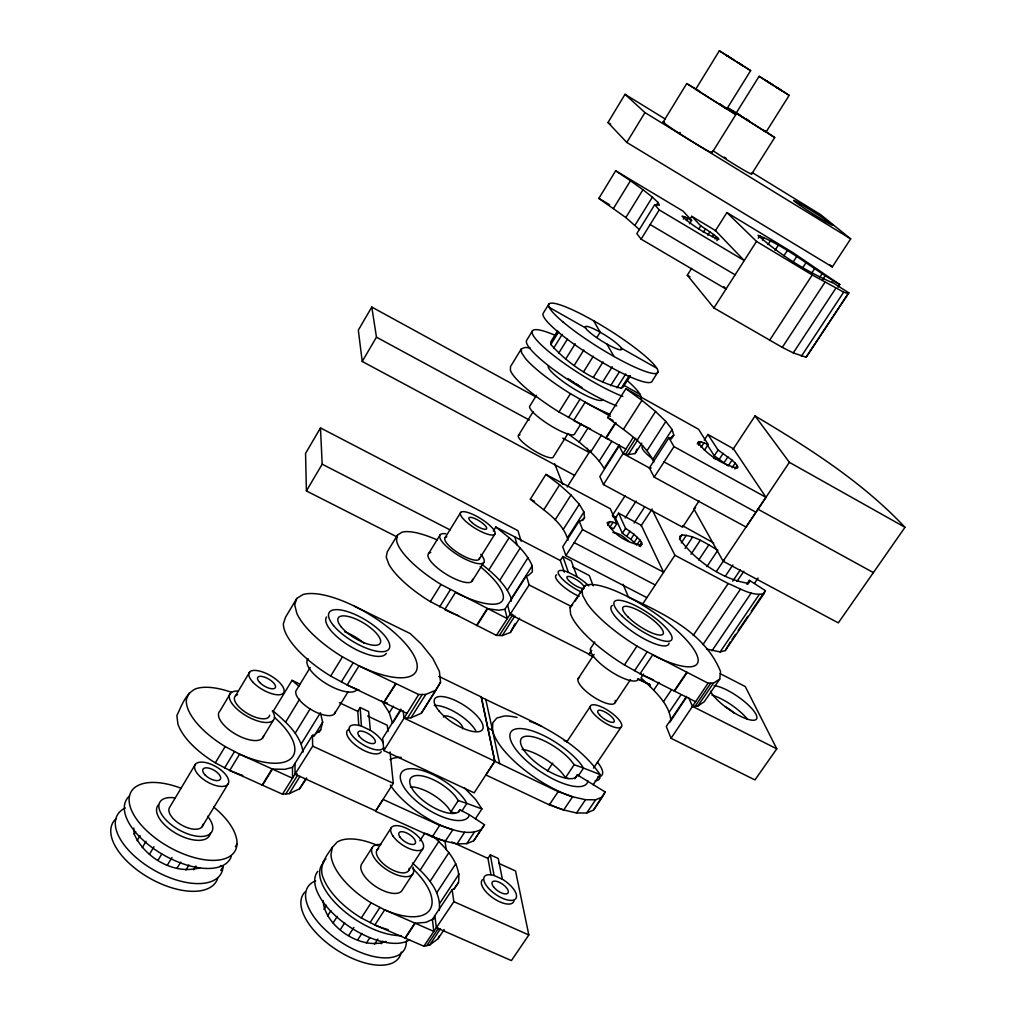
<?xml version="1.0" encoding="UTF-8"?>
<svg xmlns="http://www.w3.org/2000/svg" width="1016" height="1016" viewBox="0 0 1016 1016"><rect width="100%" height="100%" fill="white"/><g stroke="black" fill="none" stroke-linecap="round" stroke-linejoin="round"><path stroke-width="1.5" d="M320.726 714.096L322.656 722.135L320.713 729.678L314.592 734.847L312.433 735.368L292.506 767.334L292.506 778.218L282.461 794.182L229.743 770.433L215.316 762.851A60.693 26.67 30 0 1 177.876 723.862L176.886 715.556C181.534 705.891 185.306 694.22 195.25 688.975A60.858 26.162 30.1 0 1 231.597 692.341M511.302 601.167L511.353 598.576C505.701 584.111 493.509 573.557 481.647 564.096M574.688 778.764L577.304 774.865L605.155 791.947L602.361 797.001L595.605 799.821L585.495 799.706L572.58 796.785L558.178 791.604L499.631 763.575L492.493 730.225L492.785 722.833L496.786 718.058L504.215 716.001A66.408 21.539 32 0 1 517.017 717.436M454.266 888.949L458.47 882.574C461.442 863.651 446.075 848.195 433.324 836.346M439.23 910.438C441.846 890.981 425.818 875.017 412.445 863.067M587.731 780.517L587.565 782.333A45.872 16.421 34 0 1 532.536 765.912A45.872 16.421 34 0 1 519.1 728.561A45.872 16.421 34 0 1 581.152 764.489L583.54 768.083L600.05 774.51L593.166 784.733M720.23 673.697L745.249 686.537L776.783 748.83L754.939 779.92L671.043 738.289L692.48 706.374L697.738 706.12L704.228 701.777L719.747 679.069L720.509 671.449C704.799 632.65 663.816 613.791 628.472 597.04M437.401 540.029A61.862 18.758 31.8 0 0 402.031 532.193L397.51 535.051L396.532 540.207A61.862 18.758 31.8 0 0 441.02 584.479L507.301 618.63L529.145 584.962L526.428 575.818L528.193 575.602L532.333 571.906L532.257 565.747C524.904 549.135 509.6 538.023 495.808 527.05L493.293 531.089M323.075 900.532C324.587 926.478 361.658 950.976 386.182 941.375M377.914 845.617A57.95 26.695 33.4 0 0 337.16 842.073L332.41 847.23L330.975 854.532A57.95 26.695 33.4 0 0 371.107 902.818L384.67 909.866L433.845 931.418L453.86 901.675L452.12 889.724L453.911 888.937L458.47 882.574M332.41 847.23C325.958 856.298 317.957 866.991 323.507 878.535A57.798 27.153 33.4 0 0 361.315 917.956L374.866 924.954L423.863 946.226L429.692 944.994L438.061 938.733L444.157 929.551M458.343 812.305L459.981 809.79L469.265 814.718L468.871 816.381A40.195 16.408 33.2 0 1 418.198 802.589A40.195 16.408 33.2 0 1 410.121 768.706A40.195 16.408 33.2 0 1 465.01 800.163L466.839 803.415L481.901 808.914L475.374 818.858M296.774 598.462L285.547 617.169L283.375 623.76A69.748 25.845 31.1 0 0 330.683 676.059L347.167 684.987L358.991 665.848A69.977 25.133 31.2 0 0 408.216 646.976A69.977 25.133 31.2 0 0 302.844 594.614L296.774 598.462L295.313 602.907L294.704 604.888L296.888 613.524A69.977 25.133 31.2 0 0 342.468 656.869L358.991 665.848L418.694 694.525L425.793 694.423L435.991 690.131L440.55 682.219L439.382 671.347L432.765 658.33L421.297 644.042L410.235 633.578L354.317 606.133M695.592 507.454L682.6 527.19L603.479 484.581L599.821 476.504L619.188 445.922L623.037 453.568L628.282 454.596L635.14 453.542L636.867 449.212M438.061 938.733L439.141 936.079M189.09 693.102L186.398 699.465A60.858 26.162 30.1 0 0 225.158 746.531L239.598 754.151L292.506 778.218L312.674 746.15L312.433 735.368M706.565 649.034L720.154 651.942L725.259 650.558L764.007 593.662L765.315 590.626L749.427 580.339L746.823 584.187M725.259 650.558L730.339 641.998M577.304 774.865L576.288 776.961A33.566 12.014 34 0 1 535.534 762.305A33.566 12.014 34 0 1 526.669 736.206A33.566 12.014 34 0 1 570.535 760.032L574.18 764.705L583.54 768.083L578.371 775.792M397.51 535.051L387.274 551.815L386.22 557.086L388.861 564.325A61.684 19.342 31.8 0 0 430.327 601.624L496.418 635.381L502.285 635.584L510.4 632.473L512.915 627.431M669.646 722.528L686.435 697.37M600.05 774.51C573.329 735.508 526.136 719.518 485.762 699.402L481.279 697.23L494.843 761.302L485.915 774.979L549.313 804.862L563.715 809.981L576.542 812.99L586.702 812.99L593.522 810.07L605.155 791.947M438.849 676.364L481.305 696.976L494.792 761.213L474.155 792.836L383.87 750.595L404.038 718.134L410.985 717.804L421.335 713.219L440.55 682.219M535.826 396.837L371.78 307.061L358.318 330.149L362.229 361.467L574.586 475.361M521.144 541.122L517.931 530.631L320.485 427.914L305.562 453.403L306.4 490.944L396.875 536.854M362.229 361.467L376.466 337.172L371.78 307.061M306.4 490.944L322.174 464.185L320.485 427.914M199.771 867.715C174.409 875.347 144.412 857.542 134.188 834.009L135.7 831.482M137.084 840.689L140.106 835.622M230.708 692.976L219.939 710.984A25.349 10.884 30.1 0 0 236.068 734.441A25.349 10.884 30.1 0 0 263.589 735.711M142.265 847.636L146.075 841.286M235.496 695.808L249.86 671.817M195.364 764.337L169.761 807.085A18.948 9.207 29.7 0 0 182.702 825.652A18.948 9.207 29.7 0 0 202.984 824.319M149.403 854.342L153.988 846.709M215.316 762.851L225.158 746.531M157.975 860.311L161.798 853.961M752.335 172.618L820.369 214.44L850.684 238.874L832.295 266.941L626.796 142.431L607.974 122.555L625.03 94.31L665.29 119.075M224.625 767.893L234.531 751.497M167.361 865.124L171.958 857.517M202.184 826.618L228.016 784.06A19.088 8.776 29.9 0 0 207.772 763.105A19.088 8.776 29.9 0 0 199.123 775.653A19.088 8.776 29.9 0 0 228.016 784.06M176.886 868.426L180.721 862.101M300.317 684.263L292.036 680.339L273.329 711.137C286.055 722.046 300.571 734.53 303.035 752.094M262.369 738.289L273.266 720.357M626.796 142.431L644.957 112.586L625.03 94.31M185.877 870.001L188.938 864.959M310.197 667.499L296.761 689.559A22.466 8.992 31 0 0 312.001 710.095A22.466 8.992 31 0 0 335.331 711.581M639.432 229.578L625.831 217.551L598.843 198.399L615.683 170.764L683.082 211.138L691.591 220.396L689.508 223.723M193.675 869.747L195.974 865.988M285.699 722.008L299.606 699.211M530.288 348.132A63.818 11.811 32.1 0 0 524.98 347.485L521.373 348.831L510.464 366.674L510.438 370.497A63.627 12.484 32.1 0 0 558.99 411.975L625.894 449.059L633.184 437.464M532.486 330.797L526.758 340.157A63.919 11.494 32.1 0 0 555.371 370.878A63.919 11.494 32.1 0 0 616.814 405.917M548.869 304.025L543.319 313.106A64.211 10.465 32.1 0 0 593.306 356.984A64.211 10.465 32.1 0 0 652.247 380.936L657.936 371.996M663.283 121.844L686.714 83.591L698.817 90.691M613.474 208.445L630.453 180.759L615.683 170.764M262.166 785.05L272.072 768.909M262.534 785.216L272.44 769.074L284.798 769.341L292.506 767.334M295.224 733.146L310.071 708.927M330.683 676.059L342.468 656.869M695.693 89.294L719.341 50.8L750.646 70.625L726.821 108.966L695.693 89.294L696.29 89.56M220.739 870.445L223.05 866.699L220.409 865.556M235.369 846.684L236.982 844.055M301.257 743.864L320.408 712.749M625.831 217.551L642.963 189.738L630.453 180.759M557.632 330.746L550.634 342.1L550.85 344.513C569.112 365.061 594.525 381.483 621.221 388.277L623.062 387.147L630.187 375.907M341.389 681.876L353.25 662.648M550.85 344.513L558.673 331.826M313.804 736.486L322.656 722.135M553.568 348.336L562.216 334.327M428.612 553.568L440.271 534.683M319.087 732.307L320.713 729.678M635.063 225.146L652.374 197.142L642.963 189.738M334.467 713.791L348.056 691.82M558.61 353.339L567.309 339.268M445.173 537.553L460.731 512.407M282.461 794.182L289.243 793.623L299.961 776.3M536.511 395.275L529.946 405.867A26.403 5.499 32.1 0 0 548.322 424.205A26.403 5.499 32.1 0 0 574.434 434.251L581.076 423.71M652.374 197.142L658.012 202.451L659.422 205.245L654.723 204.699L636.829 233.591L641.096 239.141L725.945 289.014L723.913 286.677M656.349 205.13L658.012 202.451M518.554 435.216L533.095 411.785M565.658 359.156L575.208 343.776M289.243 793.623L299.606 788.784L306.146 778.231M306.756 778.18L299.606 788.784M641.096 239.141L659.232 209.918L654.723 204.699M494.792 761.213L404.038 718.134L418.694 694.525M358.788 725.399L357.772 711.365L360.159 707.53L368.63 711.53L370.357 730.301A19.964 8.039 31.9 0 1 383.184 742.734M574.231 365.392L583.819 349.999M430.327 601.624L441.02 584.479M770.674 83.553L789.178 95.339L766.039 132.067L736.13 113.17L759.117 76.302L772.325 84.633M596.989 337.299L600.164 332.207L593.687 320.802M712.089 152.718L735.813 114.668L724.357 106.82M400.914 709.092L382.664 738.365L383.87 750.595M407.657 717.918L422.237 694.474M583.705 371.602L593.319 356.21M558.99 411.975L570.433 393.675A63.818 11.811 32.1 0 1 525.297 358.33L521.449 352.501L521.373 348.831M439.623 606.92L450.367 589.712M683.349 219.075L684.746 216.84L691.591 220.396M359.461 690.232A69.748 25.845 31.1 0 1 347.167 684.987L383.87 702.45L395.732 683.501M396.151 683.705L383.87 702.45M686.359 220.523L687.743 218.3M689.712 219.583L691.756 216.319L715.429 230.53L744.195 260.515L659.232 209.918M479.108 559.27L494.817 534.213A20.256 5.575 31.9 0 0 472.262 514.147A20.256 5.575 31.9 0 0 466.128 521.703A20.256 5.575 31.9 0 0 494.817 534.213M593.395 377.317L603.021 361.95M568.503 417.538L580.009 399.199L610.502 416.281M400.914 710.057L392.532 723.354L389.293 712.724L393.433 706.133M471.957 581.33L483.768 562.534M567.779 433.921L553.098 457.276A20.51 4.61 32 0 1 530.428 448.285A20.51 4.61 32 0 1 520.001 434.734M285.839 793.902L297.625 775.183M698.665 229.197L700.761 225.869L691.756 216.319M602.59 382.13L612.229 366.814M568.008 540.233C563.093 521.818 544.17 510.832 530.327 499.161L545.909 474.409L610.324 508.762L616.826 523.685L613.613 528.663L609.854 527.24L613.067 522.275L616.826 523.685M488.887 569.874L509.219 537.578M703.364 232.219L705.46 228.905L700.761 225.869M610.654 385.699L619.468 371.729M603.479 484.581L625.894 449.059M707.746 235.179L709.841 231.851L705.46 228.905M619.303 444.729L604.101 468.49C598.068 457.746 588.34 449.91 579.107 442.024L588.137 427.761M838.048 287.172L839.788 284.531C812.089 269.037 787.756 246.901 758.025 235.331C779.653 254.559 805.777 271.209 832.358 282.689L831.952 282.08L848.843 292.849L806.133 357.226L793.267 352.895L782.282 347.37L713.918 307.95L687.299 275.209L691.629 268.376M715.289 230.937L726.897 212.573L792.874 252.59L839.788 284.531M751.649 174.015L774.7 137.554L764.375 130.505M712.191 236.753L713.588 234.531L709.841 231.851M617.004 387.795L625.793 373.888M410.985 717.804L425.793 694.423M715.073 238.989L716.471 236.766L713.588 234.531M543.903 509.626L559.587 484.835L545.909 474.409M499.732 580.377L520.23 547.967M621.221 388.277L629.183 375.717M716.877 240.627L718.287 238.404L716.471 236.766M625.754 454.076L635.749 438.252M653.796 461.963C644.817 442.29 624.002 430.67 607.631 417.525L625.894 388.709L698.589 429.273L708.177 444.525L704.393 450.317M476.517 625.462L487.261 608.52M421.335 713.219L435.991 690.131M476.885 625.653L487.629 608.711L498.564 610.222L504.901 609.308L526.428 575.818M567.22 486.969L590.448 450.342M590.702 452.044L601.447 435.115M507.403 590.169L528.104 557.568M605.688 438.048L615.544 422.554M615.899 422.758L606.057 438.252L609.003 439.077M555.142 519.9L570.967 495.008L559.587 484.835M390.055 751.942L393.294 783.311L375.717 810.908L295.034 774.179L294.996 763.321M511.353 598.576L532.257 565.747M599.237 461.061L611.759 441.414M623.506 429.222L641.922 400.355L625.894 388.709M563.308 529.323L579.285 504.292L570.967 495.008M323.901 909.218L326.428 905.269M502.285 635.584L514.858 615.925M758.241 238.227L759.904 235.623M726.897 212.573L756.501 241.414L713.918 307.95M567.792 537.274L583.946 512.039L579.285 504.292M583.946 512.039L584.53 517.728L580.885 520.903L579.209 521.018L562.737 546.76L565.874 555.6L646.798 597.624M327.482 916L330.873 910.717M513.55 626.161L515.188 623.595M510.4 632.473L519.532 618.211M459.981 809.79L458.737 811.733A29.4 12.014 33.2 0 1 421.551 799.262A29.4 12.014 33.2 0 1 416.382 775.551A29.4 12.014 33.2 0 1 455.384 796.341L458.28 800.545L466.839 803.415L461.95 810.908M372.351 847.344L361.645 864.057A24.143 11.113 33.4 0 0 376.187 886.828A24.143 11.113 33.4 0 0 402.209 890.194L413.055 873.557M582.892 520.281L584.53 517.728M762.495 240.068L764.146 237.49M636.93 440.5L655.536 411.505L641.922 400.355M564.375 572.135L560.324 560.527L562.889 556.514L571.208 560.832L577.139 576.859A20.358 5.575 32.9 0 1 588.81 585.927M628.282 454.596L637.553 440.157M376.936 850.049L391.224 827.786M565.874 555.6L582.562 529.603L579.209 521.018M767.944 244.627L770.42 240.767M333.096 922.96L337.35 916.343M635.14 453.542L641.807 443.166M774.992 250.368L778.294 245.237M647.027 450.647L665.848 421.45L655.536 411.505M340.347 929.589L344.615 922.96M612.343 515.506L625.018 495.871M607.657 525.336L610.07 521.589L613.067 522.275M783.958 255.714L787.248 250.609M653.072 458.991L672.109 429.527L665.848 421.45M618.617 513.182L625.577 528.345L634.048 534.327L640.016 540.093L636.765 545.071L630.822 539.293L622.364 533.298L615.467 518.058L618.617 513.182L641.274 525.297L663.588 572.211L582.562 529.603M704.24 440.131L707.923 434.48L733.425 448.742L765.975 497.332L746.062 527.05L654.19 477.139L649.389 467.957L668.884 437.782L670.611 437.858L673.786 435.153L672.109 429.527M348.729 935.406L353.873 927.468M361.315 917.956L371.107 902.818M671.271 439.039L673.786 435.153M496.418 635.381L507.301 618.63L504.901 609.308M499.351 635.483L512.978 614.464L510.045 614.388L507.594 605.104M625.158 518.008L636.13 501.066M792.582 262.89L796.709 256.515M654.19 477.139L673.989 446.608L668.884 437.782M570.04 607.581L585.254 585.495A68.77 18.821 33.6 0 1 683.679 637.032A68.77 18.821 33.6 0 1 652.653 654.939L640.093 673.735L624.434 664.972A68.542 19.558 33.7 0 1 570.573 613.956L570.04 607.581L572.58 604.698M575.12 601.129L578.498 595.922M580.187 593.306L585.254 585.495M419.824 840.867L424.904 833.057M357.645 939.99L361.925 933.387M622.364 533.298L625.577 528.345M370.065 922.604L379.921 907.415M634.162 523.024L644.538 507.086M408.686 870.496L423.113 848.309M626.77 536.219L629.996 531.266M439.712 825.348L383.07 799.414L375.514 811.276L432.206 836.892L439.712 825.348C452.768 829.513 467.881 836.358 481.178 829.45L484.518 824.776L469.265 814.718M802.754 267.691L806.069 262.598M455.219 813.245L450.939 811.822L458.28 800.545M366.433 943.013L369.862 937.755M630.822 539.293L634.048 534.327M640.994 525.932L652.183 508.927M697.255 443.967L698.779 441.642L700.837 441.744L708.177 444.525M420.243 869.975L438.95 841.273M634.225 542.303L637.464 537.337M698.563 445.224L700.837 441.744M811.403 273.558L814.73 268.453M374.472 944.283L377.901 939.038M769.531 340.411L812.254 274.968L843.699 292.125L848.144 293.649L848.843 292.849M701.015 447.37L704.05 442.722M639.077 546.138L641.528 542.404L640.016 540.093M640.245 546.608L641.883 544.119L641.528 542.404M381.216 943.712L382.918 941.095M819.62 277.546L822.135 273.71M822.528 279.781L825.043 275.933M430.047 881.405L448.907 852.615M782.282 347.37L824.954 282.296M432.206 836.892L445.3 841.235L457.06 843.852L464.642 832.282M718.058 450.025L732.015 460.121L728.205 465.9L714.273 455.79L718.058 450.025L707.923 434.48M594.83 641.947L590.639 648.335A28.448 8.471 33.7 0 0 611.327 671.817A28.448 8.471 33.7 0 0 638.442 678.942M591.337 650.913L588.886 654.647L593.052 656.742M591.718 650.265L589.115 654.215L510.045 614.388M719.366 459.13L723.163 453.365M457.06 843.852L466.763 843.648L474.32 832.168M405.003 938.035L414.845 923.074M405.346 938.187L415.188 923.227L425.945 922.35L434.378 918.502M436.766 892.683L455.79 863.752M578.117 678.701L594.081 654.456M793.267 352.895L835.812 288.265M466.763 843.648L473.659 840.854L481.178 829.45M484.518 824.776L473.659 840.854M699.033 500.939L693.839 508.838L723.125 561.226L838.314 622.884L904.989 527.304C862.076 481.711 808.495 447.777 755.053 415.912L732.879 449.567M724.116 462.572L727.913 456.794M439.877 903.084L459.08 873.976M679.412 538.861L681.965 535C695.223 535.584 706.679 543.814 717.855 550.202L706.869 566.636M801.383 356.235L843.699 292.125M681.279 542.9L686.359 535.216M732.117 467.728L735.178 463.093L732.015 460.121M642.277 604.622L674.903 555.257L652.564 510.629M806.133 357.226L848.144 293.649M734.898 469.011L737.197 465.531L735.178 463.093M685.025 548.5L692.607 537.032M452.12 889.724L432.359 919.417L433.845 931.418L423.863 946.226M429.692 944.994L440.334 928.916M490.957 874.712L487.959 858.418L490.322 854.85L498.246 858.469L502.399 879.246A19.164 8.204 34.9 0 1 514.591 899.643A19.164 8.204 34.9 0 1 487.921 887.552A19.164 8.204 34.9 0 1 494.055 875.475L490.322 854.85M691.02 554.253L700.291 540.283M547.51 770.966L552.729 763.105M566.572 742.239L590.22 706.603M624.434 664.972L636.969 646.112A68.77 18.821 33.6 0 1 587.273 603.796L582.612 595.401L581.965 589.178M698.779 559.968L708.889 544.779M634.606 670.687L647.23 651.789L708.063 683.171L713.448 683.133L719.747 679.069M615.226 702.488L630.504 679.602M568.236 778.573L565.556 777.621L574.18 764.705M549.313 804.862L558.178 791.604M643.572 674.027L640.994 677.875L650.05 686.486C659.308 695.871 669.607 706.514 670.852 720.268M723.125 561.226L789.381 462.344L755.053 415.912M716.445 571.386L724.065 560.006M776.783 748.83L692.48 706.374L708.063 683.171M426.771 945.617L438.442 928.218M593.56 768.109L620.979 727.291A18.669 6.032 34.1 0 0 602.882 707.555A18.669 6.032 34.1 0 0 594.106 714.146A18.669 6.032 34.1 0 0 620.979 727.291M725.221 576.364L732.879 564.96M653.783 690.042L659.003 682.308M693.204 635.483L728.167 583.565C739.534 587.845 751.37 596.468 764.007 593.662M576.542 812.99L585.495 799.706M732.727 581.152L740.423 569.722M736.968 581.431L743.826 571.259M586.702 812.99L595.605 799.821M702.92 644.665L740.473 589.14M686.6 696.341L666.267 726.427L671.043 738.289M695.211 706.196L710.743 683.158M663.461 701.662L671.36 689.991M593.522 810.07L602.361 797.001M653.555 679.818A68.542 19.558 33.7 0 1 640.093 673.735L674.154 690.931L686.753 672.313M674.548 691.134L687.146 672.516M747.89 584.136L749.63 581.558L749.427 580.339M754.583 583.184L758.101 578.002M711.949 650.824L751.142 593.077M669.315 711.975L680.847 694.982M720.154 651.942L759.168 594.601M498.678 863.308L515.544 870.991L528.841 934.961L511.404 960.59L436.359 927.672L434.835 915.695M732.079 639.42L735.584 634.289M738.2 630.441L747.827 616.306M751.319 611.175L765.315 590.626M697.738 706.12L713.448 683.133M641.883 544.119L641.058 545.109C627.875 543.42 613.22 534.53 607.111 522.643L610.07 521.589M322.999 862.076L325.895 858.926M698.779 441.642L698.017 442.443C707.022 454.927 722.325 464.528 737.273 468.135L737.921 467.246L737.197 465.531M749.63 581.558L747.776 583.248C721.182 578.891 695.871 560.845 679.894 539.382L679.742 536.41L681.965 535M612.877 532.625C619.062 532.651 624.459 537.439 628.802 541.452M295.034 774.179L297.32 773.963M649.389 467.957L651.142 467.957M387.236 702.843L384.289 702.653L406.984 713.41M684.746 216.84L682.041 216.179C692.404 225.958 705.333 233.426 718.248 239.446L718.896 239.319L718.287 238.404M494.055 875.475L502.399 879.246M383.667 747.7A19.964 8.039 31.9 0 1 365.912 746.265A19.964 8.039 31.9 0 1 349.263 730.11A19.964 8.039 31.9 0 1 361.417 726.11L370.357 730.301M649.973 684.67L637.502 678.955M774.7 137.554L727.481 107.671L739.864 114.96M453.86 901.675L528.841 934.961M451.853 841.985L487.959 858.418M735.813 114.668L686.714 83.591M613.727 516.141L616.509 517.423M312.674 746.15L393.294 783.311M580.746 591.706A20.358 5.575 32.9 0 1 559.321 575.361A20.358 5.575 32.9 0 1 568.376 572.326L577.139 576.859M339.496 702.742L357.772 711.365M367.652 716.026L387.299 725.297L387.947 731.558M494.843 761.302L499.631 763.575M487.87 728.002L492.493 730.225A66.472 23.812 34 0 0 572.58 796.785L563.715 809.981A66.319 24.295 34.1 0 1 549.123 804.139M674.154 690.931L695.617 701.726M529.145 584.962L571.475 606.552M322.174 464.185L450.151 529.933M495.808 527.05L560.324 560.527M572.77 566.979L589.293 575.539L593.166 585.775M574.205 542.633L655.18 584.949M530.327 499.161L534.53 501.371M612.712 516.585L615.467 518.058M674.903 555.257L728.167 583.565M682.625 525.767L713.702 542.963M376.466 337.172L529.349 420.053M562.699 438.137L589.115 452.45L587.223 448.246M623.037 453.568L650.443 468.516M757.974 509.219L873.392 572.605M664.058 461.912L755.993 512.229M673.989 446.608L765.975 497.332M607.631 417.525L613.118 420.535M636.969 646.112L647.23 651.789M623.532 385.115L640.016 394.335M789.381 462.344L904.989 527.304M549.186 307.34L585.572 327.927A21.425 3.365 32.1 0 0 602.564 341.503L607.352 344.322A21.425 3.365 32.1 0 0 621.678 349.301L621.246 348.005A21.425 3.365 32.1 0 0 604.406 334.709L599.707 331.94A21.425 3.365 32.1 0 0 585.267 326.809L585.597 328.041M621.297 348.132L656.692 368.16M570.433 393.675L580.009 399.199M687.299 275.209L689.991 276.796M650.151 224.561L735.051 274.803M598.843 198.399L609.613 204.775M738.073 114.186L740.41 115.583M750.646 70.625L737.07 62.078M756.501 241.414L812.254 274.968M789.178 95.339L769.861 83.172M607.974 122.555L610.692 124.206M741.426 116.205L743.471 117.45M850.684 238.874L644.957 112.586M730.91 58.09L726.758 55.499L732.904 59.347M770.395 83.401L766.242 80.81L770.001 83.236M745.553 118.504L749.173 120.777M775.957 87.008L782.066 90.83L776.44 87.236M730.898 58.191L734.911 60.744M737.197 62.065L743.242 65.938L739.178 63.335M732.828 59.385L719.341 50.8M771.881 84.417L759.117 76.302M713.473 457.784L715.302 458.94M719.76 103.861L723.202 106.083M720.166 104.394L722.287 105.791M724.256 157.099L726.161 158.344M763.854 130.48L766.039 132.067M724.738 107.429L726.821 108.966M567.779 433.54L579.107 442.024M679.755 132.41L680.517 133.007M464.502 787.972L475.717 799.592L481.901 808.914M292.036 680.339L298.844 686.245M829.958 264.884L832.295 266.941M565.556 777.621L561.95 772.922A33.477 12.256 34.1 0 0 522.173 749.376M450.939 811.822L448.056 807.593A29.35 12.192 33.2 0 0 410.324 786.841M706.742 444.043L714.273 455.79M381.699 700.799L389.293 712.724M606.895 344.056L613.956 356.476M688.734 697.865L692.48 706.374M623.062 584.238L628.485 597.23M649.326 684.098L650.392 686.765M554.711 463.804L562.775 484.442M562.889 556.514L568.376 572.326M514.795 536.931L517.271 545.224M485.762 699.402L492.493 730.225M444.856 840.257L446.227 849.605M403.123 710.819L404.038 718.134M133.769 828.04L134.188 834.009M360.159 707.53L361.417 726.11M750.976 173.241A27.775 1.168 32.3 0 1 740.55 168.173A27.775 1.168 32.3 0 1 713.042 150.711M711.543 151.981A28.893 1.27 32.2 0 1 686.168 137.846A28.893 1.27 32.2 0 1 664.604 122.288M409.613 939.711A57.683 27.508 33.4 0 1 344.424 923.188A57.683 27.508 33.4 0 1 317.843 871.296M401.409 935.66A57.772 27.267 33.4 0 1 339.446 906.971A57.772 27.267 33.4 0 1 323.672 862.584M401.32 952.055A57.455 28.181 33.5 0 1 338.188 950.874A57.455 28.181 33.5 0 1 305.118 891.87M406.349 941.095A57.531 27.953 33.5 0 1 340.309 941.667A57.531 27.953 33.5 0 1 315.671 880.859M412.636 868.515A57.95 26.695 33.4 0 1 429.844 909.853A57.95 26.695 33.4 0 1 384.67 909.866L374.866 924.954A57.798 27.153 33.4 0 0 388.163 929.615M412.966 867.054A24.219 10.897 33.3 0 1 400.418 875.944A24.219 10.897 33.3 0 1 374.002 857.428A24.219 10.897 33.3 0 1 380.771 844.499M409.219 868.236A18.885 8.496 33.3 0 1 388.455 867.664A18.885 8.496 33.3 0 1 378.638 848.538M513.944 900.938A19.152 8.242 35 0 1 493.306 898.182A19.152 8.242 35 0 1 482.676 879.5M529.59 721.233A66.408 21.539 32 0 1 540.83 725.919M386.258 653.352A34.976 12.548 31.2 0 1 349.479 645.897A34.976 12.548 31.2 0 1 326.568 616.928M344.551 631.749A24.435 8.915 31.2 0 1 364.134 643.382M356.73 689.864A28.943 11.087 31.1 0 1 324.79 682.765A28.943 11.087 31.1 0 1 308.153 658.66M434.251 705.409A28.334 10.528 32.8 0 1 475.742 730.695M443.332 717.08A11.328 4.216 32.8 0 1 454.609 719.036A11.328 4.216 32.8 0 1 462.648 728.84M274.345 717.309A60.858 26.162 30.1 0 1 291.656 757.885A60.858 26.162 30.1 0 1 239.598 754.151L229.743 770.433A60.693 26.67 30 0 0 242.811 775.449M272.275 710.806A25.425 10.643 30.1 0 1 263.296 722.262A25.425 10.643 30.1 0 1 233.324 705.218A25.425 10.643 30.1 0 1 237.49 691.032M269.634 715.201A19.837 8.306 30.1 0 1 246.037 712.61A19.837 8.306 30.1 0 1 237.655 694.627M381.203 751.611A19.952 8.077 31.9 0 1 358.127 747.077A19.952 8.077 31.9 0 1 348.729 729.437M390.335 785.101A58.23 23.787 33.2 0 0 452.806 829.755L445.3 841.235A58.115 24.155 33.2 0 1 433.616 836.905M389.941 759.638A58.23 23.787 33.2 0 1 401.206 757.365M432.118 836.232A58.115 24.155 33.2 0 1 426.707 833.603M648.564 683.958A59.385 17.145 33.8 0 1 645.668 682.574M644.22 681.85A59.385 17.145 33.8 0 1 638.874 679.031M480.162 566.522A61.862 18.758 31.8 0 1 501.739 601.51A61.862 18.758 31.8 0 1 455.422 592.519L444.716 609.613A61.684 19.342 31.8 0 0 458.673 615.76M480.733 554.317A25.857 7.531 31.9 0 1 475.463 563.067A25.857 7.531 31.9 0 1 445.338 545.363A25.857 7.531 31.9 0 1 445.783 533.768M472.465 579.26A25.768 7.811 31.8 0 1 445.097 573.532A25.768 7.811 31.8 0 1 430.733 552.539M479.476 557.708A20.168 5.867 31.9 0 1 458.216 552.958A20.168 5.867 31.9 0 1 446.799 536.791M583.705 588.251A10.173 2.794 32.9 0 1 569.417 581.152A10.173 2.794 32.9 0 1 572.58 577.596A10.173 2.794 32.9 0 1 584.2 587.705M579.145 596.329A20.345 5.626 32.9 0 1 560.629 584.124A20.345 5.626 32.9 0 1 556.679 574.802M602.564 399.542A31.89 5.906 32.1 0 1 572.91 388.201A31.89 5.906 32.1 0 1 548.399 365.9M578.168 385.166A31.915 5.817 32.1 0 1 575.755 383.692M574.561 382.943A31.915 5.817 32.1 0 1 569.849 379.857M590.436 428.917A63.627 12.484 32.1 0 1 573.634 420.522L585.102 402.285A63.818 11.811 32.1 0 0 609.956 414.21M654.202 460.146A25.984 5.055 32.8 0 1 643.077 446.176M622.808 396.469A64.021 11.138 32.1 0 1 543.941 347.383A64.021 11.138 32.1 0 1 555.028 335.267M627.583 380.911A64.021 11.138 32.1 0 1 641.121 398.374M581.977 387.464A31.928 5.829 32.1 0 1 575.945 383.883M574.751 383.146A31.928 5.829 32.1 0 1 572.376 381.622M570.027 380.06A31.928 5.829 32.1 0 1 567.766 378.498M630.009 375.933A10.604 1.816 -59.4 0 1 624.395 383.883M669.036 643.065A34.366 9.398 33.6 0 1 634.644 633.133A34.366 9.398 33.6 0 1 612.457 605.384M615.226 700.354A22.073 6.947 33.8 0 1 593.979 697.23A22.073 6.947 33.8 0 1 579.488 677.456M714.172 685.737A28.13 7.811 34.7 0 1 751.078 707.758A28.13 7.811 34.7 0 1 744.372 718.033A28.13 7.811 34.7 0 1 710.578 691.261M711.962 695.135A28.092 7.963 34.8 0 1 747.509 719.328M724.891 706.501A11.239 3.188 34.8 0 1 733.933 713.029M231.216 856.615A59.728 29.464 29.6 0 1 161.493 853.745A59.728 29.464 29.6 0 1 129.502 795.998M213.728 807.098A59.817 29.223 29.6 0 1 215.913 860.298A59.817 29.223 29.6 0 1 132.245 811.886A59.817 29.223 29.6 0 1 181.305 788.327M223.05 866.699A59.563 29.934 29.5 0 1 151.765 868.858A59.563 29.934 29.5 0 1 125.387 807.961M217.703 878.218A59.474 30.163 29.5 0 1 148.184 877.341A59.474 30.163 29.5 0 1 116.103 818.68M210.388 833.018A29.896 14.592 29.6 0 1 177.394 834.174A29.896 14.592 29.6 0 1 158.407 804.85M207.581 816.28A29.921 14.541 29.7 0 1 200.165 836.473A29.921 14.541 29.7 0 1 162.001 814.972A29.921 14.541 29.7 0 1 174.917 797.878M597.357 762.165A29.261 10.224 34.3 0 1 597.776 777.037M564.185 740.766A29.261 10.224 34.3 0 1 566.991 741.591M599.973 777.697A29.235 10.287 34.3 0 1 595.211 780.86M800.087 205.435A23.127 0.978 32.4 0 0 832.104 225.082A23.127 0.978 32.4 0 0 806.64 207.632A23.127 0.978 32.4 0 0 800.087 205.435M392.976 836.028A18.961 8.268 33.3 0 0 421.526 849.833A18.961 8.268 33.3 0 0 406.895 828.497A18.961 8.268 33.3 0 0 392.976 836.028M399.872 836.955A9.728 4.242 33.3 0 0 414.515 844.08A9.728 4.242 33.3 0 0 407.073 833.158A9.728 4.242 33.3 0 0 399.872 836.955M493.636 886.993A9.576 4.102 34.9 0 0 507.721 893.305A9.576 4.102 34.9 0 0 499.097 882.193A9.576 4.102 34.9 0 0 493.636 886.993M333.54 625.564A35.001 12.459 31.2 0 0 386.512 650.9A35.001 12.459 31.2 0 0 357.391 615.569A35.001 12.459 31.2 0 0 333.54 625.564M341.236 626.923A24.498 8.725 31.2 0 0 378.32 644.766A24.498 8.725 31.2 0 0 358.102 620.065A24.498 8.725 31.2 0 0 341.236 626.923M438.937 710.895A28.372 10.389 32.8 0 0 481.114 730.834A28.372 10.389 32.8 0 0 455.879 700.748A28.372 10.389 32.8 0 0 438.937 710.895M253.162 682.422A19.914 8.039 30.2 0 0 283.21 693.268A19.914 8.039 30.2 0 0 263.03 672.122A19.914 8.039 30.2 0 0 253.162 682.422M259.664 682.435A10.211 4.128 30.2 0 0 275.082 688.035A10.211 4.128 30.2 0 0 264.795 677.202A10.211 4.128 30.2 0 0 259.664 682.435M359.27 736.244A9.982 4.013 31.9 0 0 374.383 743.28A9.982 4.013 31.9 0 0 366.179 732.561A9.982 4.013 31.9 0 0 359.27 736.244M471.78 522.44A10.389 2.857 31.9 0 0 486.512 528.891A10.389 2.857 31.9 0 0 475.005 518.617A10.389 2.857 31.9 0 0 471.78 522.44M562.966 321.932A64.313 10.122 32.1 0 0 655.472 373.558A64.313 10.122 32.1 0 0 591.35 319.494A64.313 10.122 32.1 0 0 562.966 321.932M621.729 615.633A34.392 9.309 33.6 0 0 670.839 640.601A34.392 9.309 33.6 0 0 636.397 606.146A34.392 9.309 33.6 0 0 621.729 615.633M628.066 617.017A24.079 6.515 33.6 0 0 662.483 634.594A24.079 6.515 33.6 0 0 638.518 610.502A24.079 6.515 33.6 0 0 628.066 617.017M205.067 774.916A10.046 4.623 29.9 0 0 220.294 779.386A10.046 4.623 29.9 0 0 209.69 768.35A10.046 4.623 29.9 0 0 205.067 774.916M599.719 715.112A9.83 3.175 34.1 0 0 613.88 722.071A9.83 3.175 34.1 0 0 604.406 711.695A9.83 3.175 34.1 0 0 599.719 715.112"/></g></svg>
